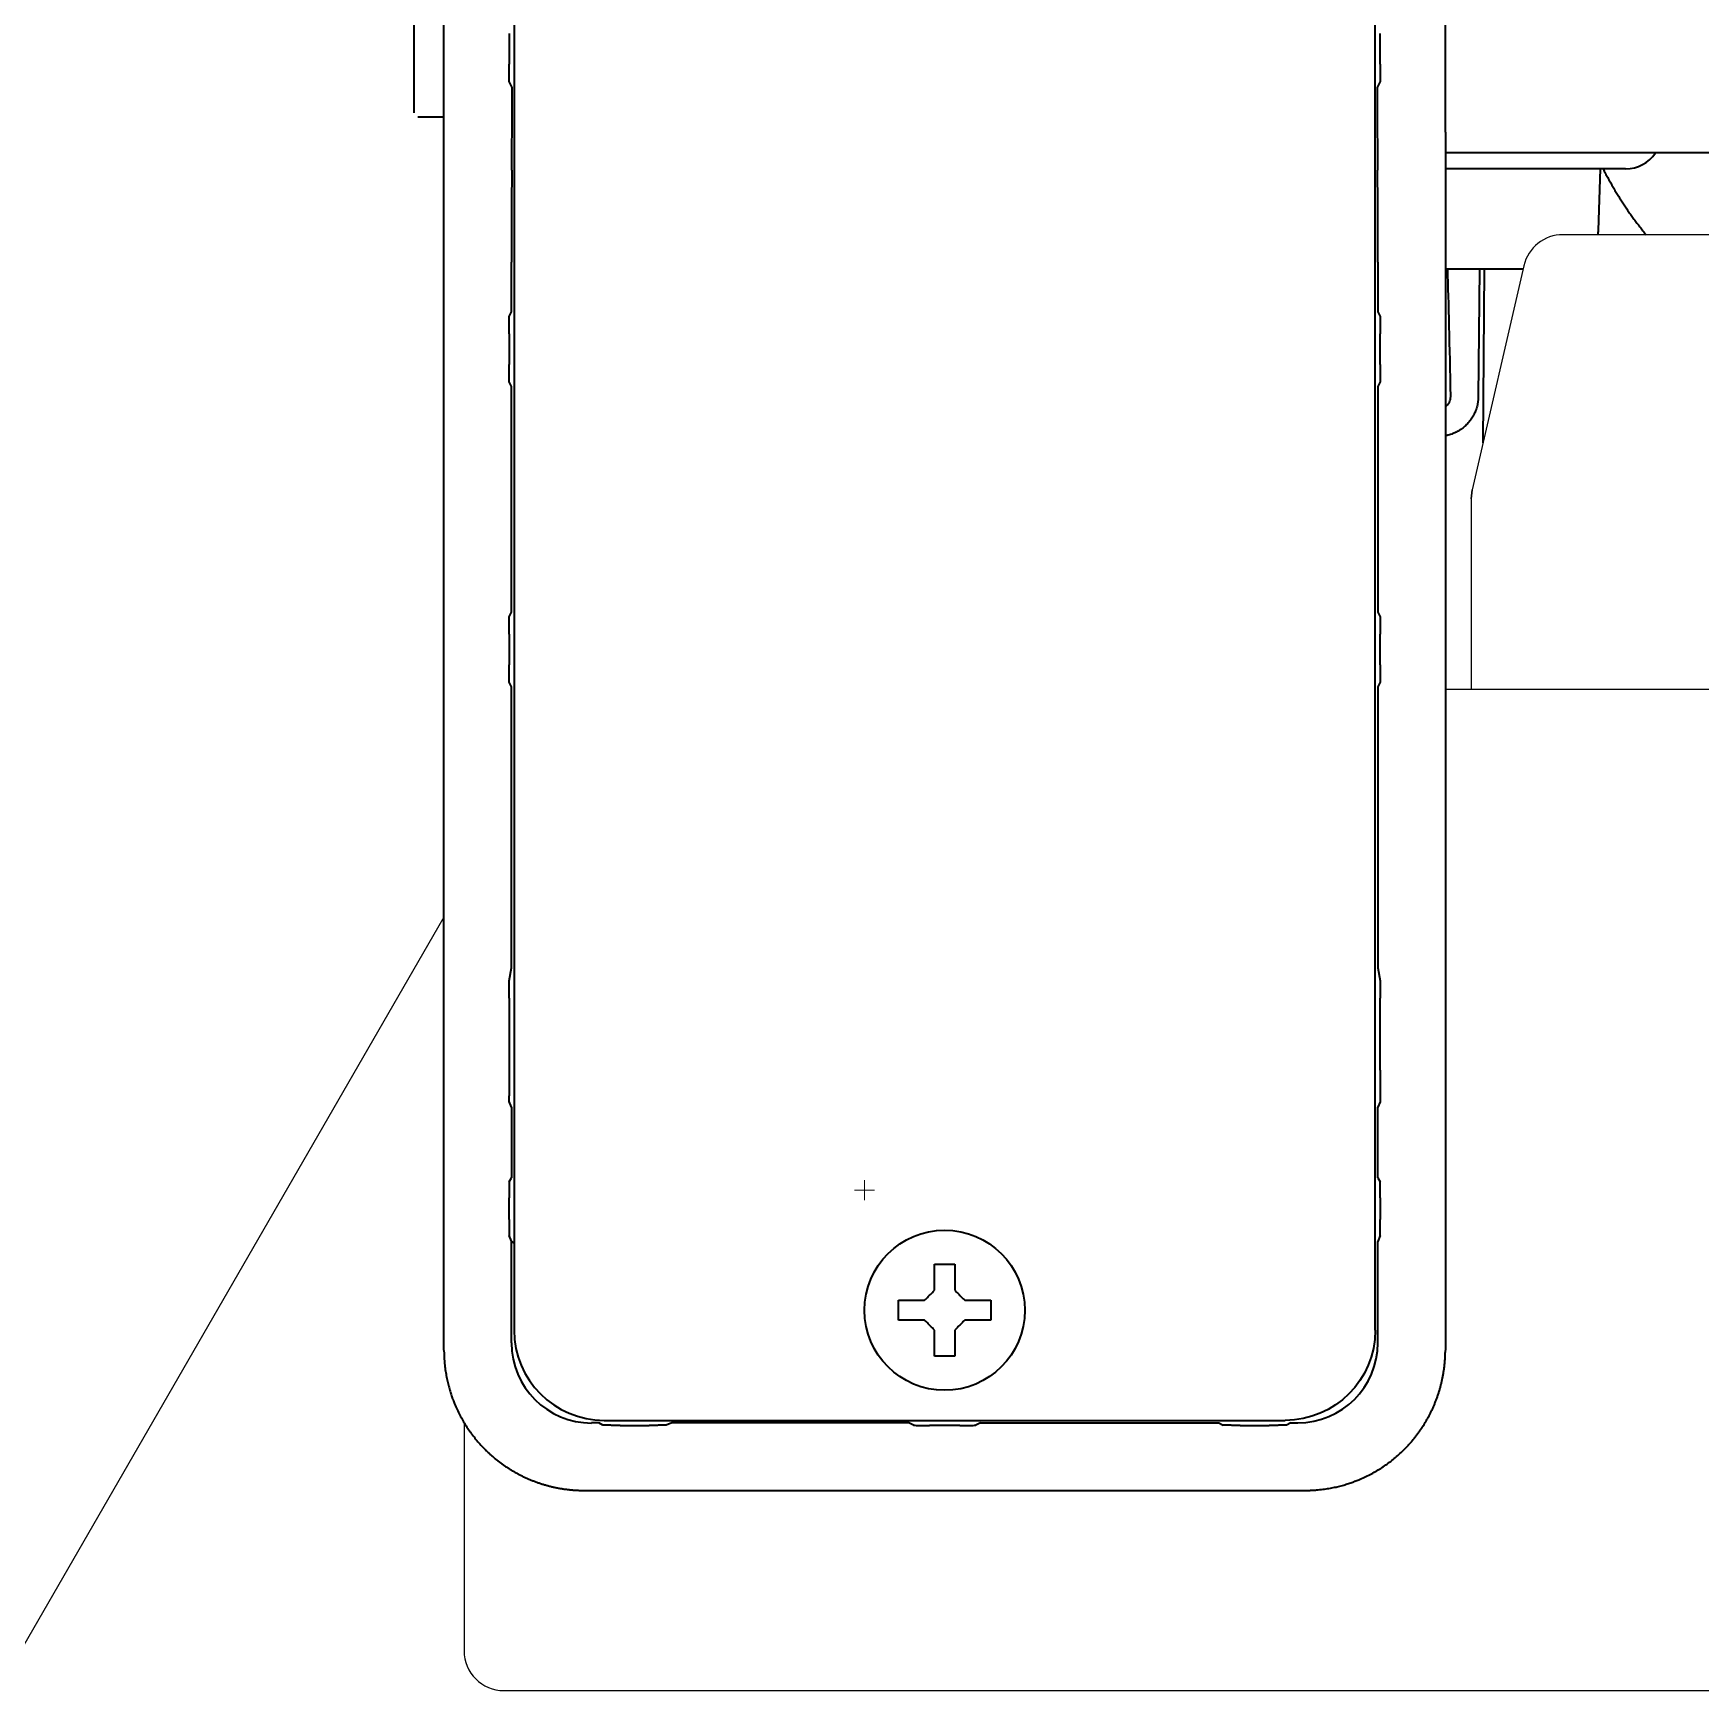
# Model space of a CAD drawing. Extents: x 5809 to 10669, y -850 to 3566.
# Drawn here: x 8352.6 to 8435.8, y -123 to -40.2 of the extents above; entities that cross this region are included whole.
import ezdxf

# ---------------------------------------------------------------- set-up
doc = ezdxf.new("R2010")
doc.units = 0
doc.header["$LTSCALE"] = 5
doc.layers.get('0').update_dxf_attribs({"linetype": 'CONTINUOUS', "lineweight": 0})
doc.layers.add('1', color=7, linetype='CONTINUOUS', true_color=0xffffff)
doc.layers.add('GEOM', color=7, linetype='CONTINUOUS')

msp = doc.modelspace()

# ---------------------------------------------------------------- linework, layer by layer
for p, q in [((8393.573, -97.974), (8394.573, -97.974)), ((8394.073, -97.474), (8394.073, -98.474))]:
    msp.add_line(p, q)
at = {"layer": '1', "color": 7, "linetype": 'Continuous', "lineweight": 35}
for p, q in [((8371.573, 969.026), (8371.573, -44.174)), ((8373.073, -45.145), (8373.073, 35.027)), ((8423.073, -45.146), (8423.073, 35.029)), ((8376.573, 34.027), (8376.573, -104.975)), ((8419.573, -104.975), (8419.573, 34.027)), ((8376.323, -40.204), (8376.323, -41.744)), ((8419.823, -41.744), (8419.823, -40.204)), ((8376.476, -42.904), (8376.327, -42.608)), ((8419.819, -42.608), (8419.67, -42.904)), ((8371.773, -44.374), (8373.073, -44.374)), ((8373.073, -49.111), (8373.073, -45.145)), ((8423.073, -45.146), (8423.073, -49.111)), ((8376.457, -47.035), (8376.462, -46.549)), ((8419.684, -46.549), (8419.688, -47.035)), ((9230.573, -46.174), (8423.081, -46.174)), ((8425.073, -46.974), (8423.073, -46.974)), ((8432.073, -46.974), (8425.073, -46.974)), ((8430.716, -50.044), (8430.823, -46.974)), ((8373.073, -105.977), (8373.073, -49.18)), ((8423.073, -49.18), (8423.073, -105.975)), ((8376.441, -54.113), (8376.441, -51.631)), ((8419.705, -51.631), (8419.705, -54.113)), ((8423.72, -51.974), (8423.073, -51.974)), ((8426.955, -51.974), (8423.72, -51.974)), ((8424.775, -51.974), (8424.719, -58.348)), ((8424.954, -60.648), (8425.029, -51.975)), ((8376.327, -54.34), (8376.441, -54.113)), ((8419.705, -54.113), (8419.819, -54.34)), ((8376.323, -55.204), (8376.323, -56.744)), ((8419.823, -56.744), (8419.823, -55.204)), ((8376.441, -57.835), (8376.327, -57.608)), ((8376.441, -69.113), (8376.441, -57.835)), ((8419.819, -57.608), (8419.705, -57.835)), ((8419.705, -57.835), (8419.705, -69.113)), ((8376.327, -69.34), (8376.441, -69.113)), ((8419.705, -69.113), (8419.819, -69.34)), ((8376.323, -70.204), (8376.323, -71.744)), ((8419.823, -71.744), (8419.823, -70.204)), ((8376.441, -72.835), (8376.327, -72.608)), ((8376.441, -86.874), (8376.441, -72.835)), ((8419.819, -72.608), (8419.705, -72.835)), ((8419.705, -72.835), (8419.705, -86.874)), ((8376.327, -87.524), (8376.441, -86.874)), ((8419.705, -86.874), (8419.819, -87.524)), ((8376.323, -88.389), (8376.323, -91.751)), ((8419.823, -91.751), (8419.823, -88.389)), ((8419.822, -91.987), (8419.819, -93.559)), ((8376.445, -93.826), (8376.327, -93.554)), ((8376.445, -93.826), (8376.445, -97.362)), ((8419.819, -93.559), (8419.701, -93.826)), ((8419.701, -97.362), (8419.701, -93.826)), ((8376.327, -97.57), (8376.445, -97.362)), ((8419.701, -97.362), (8419.819, -97.57)), ((8376.321, -99.449), (8376.321, -98.366)), ((8419.825, -98.366), (8419.825, -99.449)), ((8376.441, -100.532), (8376.327, -100.249)), ((8376.573, -100.627), (8376.441, -100.532)), ((8376.441, -105.606), (8376.441, -100.532)), ((8419.819, -100.249), (8419.701, -100.543)), ((8419.701, -105.602), (8419.701, -100.543)), ((8395.773, -103.974), (8395.773, -103.474)), ((8395.773, -104.474), (8395.773, -103.974)), ((8400.373, -103.474), (8400.373, -103.974)), ((8400.373, -103.974), (8400.373, -104.474)), ((8380.799, -109.606), (8380.441, -109.606)), ((8381.001, -109.72), (8380.799, -109.606)), ((8381.072, -109.474), (8415.074, -109.474)), ((8381.865, -109.724), (8383.31, -109.724)), ((8384.45, -109.606), (8384.174, -109.72)), ((8396.288, -109.606), (8384.45, -109.606)), ((8396.515, -109.72), (8396.288, -109.606)), ((8398.832, -109.726), (8397.314, -109.726)), ((8399.858, -109.606), (8399.631, -109.72)), ((8399.858, -109.606), (8411.77, -109.606)), ((8411.77, -109.606), (8411.972, -109.72)), ((8412.836, -109.724), (8414.281, -109.724)), ((8415.354, -109.602), (8415.145, -109.72)), ((8415.354, -109.602), (8415.701, -109.602)), ((8380.072, -112.974), (8416.077, -112.974))]:
    msp.add_line(p, q, dxfattribs=at)
msp.add_circle((8398.073, -103.974), 4, dxfattribs=at)
for centre, radius, start, end in [((8432.073, -45.174), 1.8, 270, 326.25013), ((8428.717, -49.974), 2, 351.80116, 358)]:
    msp.add_arc(centre, radius, start, end, dxfattribs=at)
for centre, major_axis, ratio, start_param, end_param in [((8376.428, -42.66), (0, 5.5), 0.008727, 3.926991, 4.667983), ((8419.718, -42.66), (0, 5.5), 0.008727, 1.615202, 2.356194), ((8376.498, -51.631), (0, 6.5), 0.008727, 0.785398, 1.570796), ((8419.648, -51.631), (0, 6.5), 0.008727, -1.570796, -0.785398), ((8372.405, -49.18), (0.026, 2), 0.333454, -1.54898, -1.531542), ((8423.74, -49.18), (-0.026, 2), 0.333401, 1.531547, 1.548987), ((8372.406, -49.18), (0, 2), 0.333444, 4.712388, 4.729834), ((8423.74, -49.18), (0, 2), 0.333484, 1.553351, 1.570796), ((8420.821, -275.905), (1.998, 228.931), 0.008731, -0.316297, -0.209306), ((8422.72, -58.347), (0.622, 0), 0.999962, -0.966563, 0.017944), ((8376.327, -92.425), (0, 1), 0.004363, 1.117864, 2.575328), ((8376.327, -91.752), (0, 0.532), 0.008201, 1.567811, 2.028301), ((8419.819, -91.752), (0, 0.532), 0.008201, 4.254884, 4.715374), ((8376.327, -98.368), (0, 0.798), 0.008201, 0.014468, 1.567811), ((8419.819, -98.368), (0, 0.798), 0.008201, -1.567811, -0.014468), ((8376.327, -99.451), (0, 0.798), 0.008201, 1.567811, 3.121154), ((8419.819, -99.451), (0, 0.798), 0.008201, 3.162031, 4.715374), ((8380.441, -105.606), (2.829, 2.829), 0.999943, 2.356233, 3.926953), ((8381.074, -104.973), (3.183, 3.183), 0.999695, 2.356347, 3.926839), ((8415.701, -105.602), (-2.829, 2.829), 0.999924, 2.356233, 3.926953), ((8397.314, -109.72), (0.799, 0), 0.008727, 3.159046, 4.712389), ((8398.832, -109.72), (0.799, 0), 0.008727, 4.712389, 6.265732)]:
    msp.add_ellipse(centre, major_axis=major_axis, ratio=ratio, start_param=start_param, end_param=end_param, dxfattribs=at)
at = {"layer": '1', "color": 7, "linetype": 'Continuous', "lineweight": 35, "extrusion": (0, -1.17146e-15, -1)}
msp.add_ellipse((8415.072, -104.973), major_axis=(-3.183, 3.183), ratio=0.999695, start_param=2.356347, end_param=3.926839, dxfattribs=at)
at = {"layer": '1', "color": 7, "linetype": 'Continuous', "lineweight": 35}
for points, knots in [([(8376.327, -42.608), (8376.327, -42.6), (8376.327, -42.592), (8376.327, -42.577), (8376.327, -42.555), (8376.326, -42.501), (8376.326, -42.455), (8376.325, -42.392), (8376.325, -42.359), (8376.325, -42.309), (8376.325, -42.292), (8376.325, -42.257), (8376.324, -42.24), (8376.324, -42.187), (8376.324, -42.15), (8376.324, -42.074), (8376.323, -42.035), (8376.323, -41.954), (8376.323, -41.913), (8376.323, -41.83), (8376.323, -41.787), (8376.323, -41.744)], [0, 0, 0, 0, 0.03125, 0.03125, 0.0625, 0.125, 0.25, 0.25, 0.375, 0.375, 0.4375, 0.4375, 0.5, 0.5, 0.625, 0.625, 0.75, 0.75, 0.875, 0.875, 1, 1, 1, 1]), ([(8419.823, -41.744), (8419.823, -41.787), (8419.823, -41.83), (8419.823, -41.913), (8419.823, -41.954), (8419.822, -42.035), (8419.822, -42.074), (8419.822, -42.15), (8419.822, -42.187), (8419.821, -42.24), (8419.821, -42.257), (8419.821, -42.292), (8419.821, -42.309), (8419.821, -42.359), (8419.82, -42.392), (8419.82, -42.455), (8419.82, -42.501), (8419.819, -42.555), (8419.819, -42.577), (8419.819, -42.592), (8419.819, -42.6), (8419.819, -42.608)], [0, 0, 0, 0, 0.125, 0.125, 0.25, 0.25, 0.375, 0.375, 0.5, 0.5, 0.5625, 0.5625, 0.625, 0.625, 0.75, 0.75, 0.875, 0.9375, 0.96875, 0.96875, 1, 1, 1, 1]), ([(8376.323, -55.204), (8376.323, -55.161), (8376.323, -55.118), (8376.323, -55.035), (8376.323, -54.993), (8376.323, -54.912), (8376.324, -54.873), (8376.324, -54.798), (8376.324, -54.761), (8376.324, -54.708), (8376.325, -54.69), (8376.325, -54.656), (8376.325, -54.639), (8376.325, -54.589), (8376.325, -54.556), (8376.326, -54.493), (8376.326, -54.446), (8376.327, -54.393), (8376.327, -54.37), (8376.327, -54.355), (8376.327, -54.348), (8376.327, -54.34)], [0, 0, 0, 0, 0.125, 0.125, 0.25, 0.25, 0.375, 0.375, 0.5, 0.5, 0.5625, 0.5625, 0.625, 0.625, 0.75, 0.75, 0.875, 0.9375, 0.96875, 0.96875, 1, 1, 1, 1]), ([(8419.819, -54.34), (8419.819, -54.348), (8419.819, -54.355), (8419.819, -54.37), (8419.819, -54.393), (8419.82, -54.446), (8419.82, -54.493), (8419.82, -54.556), (8419.821, -54.589), (8419.821, -54.639), (8419.821, -54.656), (8419.821, -54.69), (8419.821, -54.708), (8419.822, -54.761), (8419.822, -54.798), (8419.822, -54.873), (8419.822, -54.912), (8419.823, -54.993), (8419.823, -55.035), (8419.823, -55.118), (8419.823, -55.161), (8419.823, -55.204)], [0, 0, 0, 0, 0.03125, 0.03125, 0.0625, 0.125, 0.25, 0.25, 0.375, 0.375, 0.4375, 0.4375, 0.5, 0.5, 0.625, 0.625, 0.75, 0.75, 0.875, 0.875, 1, 1, 1, 1]), ([(8376.327, -57.608), (8376.327, -57.6), (8376.327, -57.592), (8376.327, -57.577), (8376.327, -57.555), (8376.326, -57.501), (8376.326, -57.455), (8376.325, -57.392), (8376.325, -57.359), (8376.325, -57.309), (8376.325, -57.292), (8376.325, -57.257), (8376.324, -57.24), (8376.324, -57.187), (8376.324, -57.15), (8376.324, -57.074), (8376.323, -57.035), (8376.323, -56.954), (8376.323, -56.913), (8376.323, -56.83), (8376.323, -56.787), (8376.323, -56.744)], [0, 0, 0, 0, 0.03125, 0.03125, 0.0625, 0.125, 0.25, 0.25, 0.375, 0.375, 0.4375, 0.4375, 0.5, 0.5, 0.625, 0.625, 0.75, 0.75, 0.875, 0.875, 1, 1, 1, 1]), ([(8419.823, -56.744), (8419.823, -56.787), (8419.823, -56.83), (8419.823, -56.913), (8419.823, -56.954), (8419.822, -57.035), (8419.822, -57.074), (8419.822, -57.15), (8419.822, -57.187), (8419.821, -57.24), (8419.821, -57.257), (8419.821, -57.292), (8419.821, -57.309), (8419.821, -57.359), (8419.82, -57.392), (8419.82, -57.455), (8419.82, -57.501), (8419.819, -57.555), (8419.819, -57.577), (8419.819, -57.592), (8419.819, -57.6), (8419.819, -57.608)], [0, 0, 0, 0, 0.125, 0.125, 0.25, 0.25, 0.375, 0.375, 0.5, 0.5, 0.5625, 0.5625, 0.625, 0.625, 0.75, 0.75, 0.875, 0.9375, 0.96875, 0.96875, 1, 1, 1, 1]), ([(8424.719, -58.348), (8424.719, -58.348), (8424.719, -58.348), (8424.719, -58.348), (8424.719, -58.348), (8424.719, -58.349), (8424.719, -58.349), (8424.719, -58.35), (8424.719, -58.351), (8424.719, -58.353), (8424.719, -58.354), (8424.719, -58.358), (8424.719, -58.36), (8424.719, -58.368), (8424.719, -58.373), (8424.719, -58.388), (8424.718, -58.398), (8424.717, -58.428), (8424.716, -58.448), (8424.712, -58.507), (8424.708, -58.547), (8424.698, -58.626), (8424.692, -58.666), (8424.677, -58.744), (8424.659, -58.822), (8424.637, -58.899), (8424.619, -58.956), (8424.613, -58.975), (8424.6, -59.012), (8424.593, -59.031), (8424.557, -59.124), (8424.492, -59.267), (8424.41, -59.402), (8424.342, -59.5), (8424.319, -59.532), (8424.269, -59.595), (8424.244, -59.626), (8424.165, -59.715), (8424.054, -59.826), (8423.914, -59.937), (8423.832, -59.992), (8423.798, -60.014), (8423.781, -60.025), (8423.73, -60.056), (8423.696, -60.076), (8423.591, -60.132), (8423.448, -60.198), (8423.298, -60.246), (8423.201, -60.271), (8423.182, -60.276), (8423.143, -60.285), (8423.114, -60.291), (8423.085, -60.296), (8423.076, -60.298)], [0, 0, 0, 0, 0.000084, 0.000084, 0.000168, 0.000336, 0.000672, 0.000672, 0.001345, 0.001345, 0.002689, 0.002689, 0.005378, 0.005378, 0.010757, 0.010757, 0.021514, 0.021514, 0.043027, 0.043027, 0.086055, 0.086055, 0.129082, 0.129082, 0.17211, 0.215137, 0.215137, 0.236651, 0.236651, 0.258165, 0.258165, 0.34422, 0.430275, 0.430275, 0.473302, 0.473302, 0.51633, 0.51633, 0.602385, 0.68844, 0.709953, 0.709953, 0.731467, 0.731467, 0.774494, 0.774494, 0.860549, 0.946604, 0.946604, 0.968118, 0.968118, 0.989632, 1, 1, 1, 1]), ([(8376.323, -70.204), (8376.323, -70.161), (8376.323, -70.118), (8376.323, -70.035), (8376.323, -69.993), (8376.323, -69.912), (8376.324, -69.873), (8376.324, -69.798), (8376.324, -69.761), (8376.324, -69.708), (8376.325, -69.69), (8376.325, -69.656), (8376.325, -69.639), (8376.325, -69.589), (8376.325, -69.556), (8376.326, -69.493), (8376.326, -69.446), (8376.327, -69.393), (8376.327, -69.37), (8376.327, -69.355), (8376.327, -69.348), (8376.327, -69.34)], [0, 0, 0, 0, 0.125, 0.125, 0.25, 0.25, 0.375, 0.375, 0.5, 0.5, 0.5625, 0.5625, 0.625, 0.625, 0.75, 0.75, 0.875, 0.9375, 0.96875, 0.96875, 1, 1, 1, 1]), ([(8419.819, -69.34), (8419.819, -69.348), (8419.819, -69.355), (8419.819, -69.37), (8419.819, -69.393), (8419.82, -69.446), (8419.82, -69.493), (8419.82, -69.556), (8419.821, -69.589), (8419.821, -69.639), (8419.821, -69.656), (8419.821, -69.69), (8419.821, -69.708), (8419.822, -69.761), (8419.822, -69.798), (8419.822, -69.873), (8419.822, -69.912), (8419.823, -69.993), (8419.823, -70.035), (8419.823, -70.118), (8419.823, -70.161), (8419.823, -70.204)], [0, 0, 0, 0, 0.03125, 0.03125, 0.0625, 0.125, 0.25, 0.25, 0.375, 0.375, 0.4375, 0.4375, 0.5, 0.5, 0.625, 0.625, 0.75, 0.75, 0.875, 0.875, 1, 1, 1, 1]), ([(8376.327, -72.608), (8376.327, -72.6), (8376.327, -72.592), (8376.327, -72.577), (8376.327, -72.555), (8376.326, -72.501), (8376.326, -72.455), (8376.325, -72.392), (8376.325, -72.359), (8376.325, -72.309), (8376.325, -72.292), (8376.325, -72.257), (8376.324, -72.24), (8376.324, -72.187), (8376.324, -72.15), (8376.324, -72.074), (8376.323, -72.035), (8376.323, -71.954), (8376.323, -71.913), (8376.323, -71.83), (8376.323, -71.787), (8376.323, -71.744)], [0, 0, 0, 0, 0.03125, 0.03125, 0.0625, 0.125, 0.25, 0.25, 0.375, 0.375, 0.4375, 0.4375, 0.5, 0.5, 0.625, 0.625, 0.75, 0.75, 0.875, 0.875, 1, 1, 1, 1]), ([(8419.823, -71.744), (8419.823, -71.787), (8419.823, -71.83), (8419.823, -71.913), (8419.823, -71.954), (8419.822, -72.035), (8419.822, -72.074), (8419.822, -72.15), (8419.822, -72.187), (8419.821, -72.24), (8419.821, -72.257), (8419.821, -72.292), (8419.821, -72.309), (8419.821, -72.359), (8419.82, -72.392), (8419.82, -72.455), (8419.82, -72.501), (8419.819, -72.555), (8419.819, -72.577), (8419.819, -72.592), (8419.819, -72.6), (8419.819, -72.608)], [0, 0, 0, 0, 0.125, 0.125, 0.25, 0.25, 0.375, 0.375, 0.5, 0.5, 0.5625, 0.5625, 0.625, 0.625, 0.75, 0.75, 0.875, 0.9375, 0.96875, 0.96875, 1, 1, 1, 1]), ([(8376.323, -88.389), (8376.323, -88.346), (8376.323, -88.303), (8376.323, -88.22), (8376.323, -88.178), (8376.323, -88.097), (8376.324, -88.058), (8376.324, -87.982), (8376.324, -87.946), (8376.324, -87.893), (8376.325, -87.875), (8376.325, -87.841), (8376.325, -87.824), (8376.325, -87.773), (8376.325, -87.741), (8376.326, -87.677), (8376.326, -87.631), (8376.327, -87.577), (8376.327, -87.555), (8376.327, -87.54), (8376.327, -87.532), (8376.327, -87.524)], [0, 0, 0, 0, 0.125, 0.125, 0.25, 0.25, 0.375, 0.375, 0.5, 0.5, 0.5625, 0.5625, 0.625, 0.625, 0.75, 0.75, 0.875, 0.9375, 0.96875, 0.96875, 1, 1, 1, 1]), ([(8419.819, -87.524), (8419.819, -87.532), (8419.819, -87.54), (8419.819, -87.555), (8419.819, -87.577), (8419.82, -87.631), (8419.82, -87.677), (8419.82, -87.741), (8419.821, -87.773), (8419.821, -87.824), (8419.821, -87.841), (8419.821, -87.875), (8419.821, -87.893), (8419.822, -87.946), (8419.822, -87.982), (8419.822, -88.058), (8419.822, -88.097), (8419.823, -88.178), (8419.823, -88.22), (8419.823, -88.303), (8419.823, -88.346), (8419.823, -88.389)], [0, 0, 0, 0, 0.03125, 0.03125, 0.0625, 0.125, 0.25, 0.25, 0.375, 0.375, 0.4375, 0.4375, 0.5, 0.5, 0.625, 0.625, 0.75, 0.75, 0.875, 0.875, 1, 1, 1, 1]), ([(8376.327, -93.554), (8376.327, -93.554), (8376.327, -93.554), (8376.327, -93.553), (8376.327, -93.553), (8376.327, -93.551), (8376.327, -93.549), (8376.327, -93.545), (8376.327, -93.542), (8376.327, -93.534), (8376.327, -93.528), (8376.327, -93.511), (8376.327, -93.499), (8376.326, -93.464), (8376.326, -93.441), (8376.326, -93.369), (8376.325, -93.32), (8376.325, -93.269)], [0, 0, 0, 0, 0.006838, 0.006838, 0.014658, 0.014658, 0.030298, 0.030298, 0.061579, 0.061579, 0.12414, 0.12414, 0.249263, 0.249263, 0.499509, 0.499509, 1, 1, 1, 1]), ([(8398.573, -101.674), (8398.573, -101.877), (8398.573, -102.087), (8398.573, -102.412), (8398.573, -102.522), (8398.573, -102.745), (8398.573, -102.859), (8398.573, -102.974)], [0, 0, 0, 0, 0.5, 0.5, 0.75, 0.75, 1, 1, 1, 1]), ([(8395.773, -103.474), (8395.976, -103.474), (8396.186, -103.474), (8396.511, -103.474), (8396.621, -103.474), (8396.844, -103.474), (8396.958, -103.474), (8397.073, -103.474)], [0, 0, 0, 0, 0.5, 0.5, 0.75, 0.75, 1, 1, 1, 1]), ([(8400.373, -104.474), (8400.17, -104.474), (8399.96, -104.474), (8399.635, -104.474), (8399.525, -104.474), (8399.302, -104.474), (8399.188, -104.474), (8399.073, -104.474)], [0, 0, 0, 0, 0.5, 0.5, 0.75, 0.75, 1, 1, 1, 1]), ([(8397.573, -106.274), (8397.573, -106.071), (8397.573, -105.861), (8397.573, -105.536), (8397.573, -105.426), (8397.573, -105.203), (8397.573, -105.089), (8397.573, -104.974)], [0, 0, 0, 0, 0.5, 0.5, 0.75, 0.75, 1, 1, 1, 1]), ([(8373.073, -105.978), (8373.073, -105.978), (8373.073, -105.978), (8373.073, -105.979), (8373.073, -105.979), (8373.073, -105.98), (8373.073, -105.98), (8373.073, -105.981), (8373.073, -105.982), (8373.073, -105.983), (8373.073, -105.985), (8373.073, -105.986), (8373.073, -105.988), (8373.073, -105.99), (8373.073, -105.992), (8373.073, -105.994), (8373.073, -105.996), (8373.073, -105.999), (8373.073, -106.001), (8373.073, -106.004), (8373.073, -106.007), (8373.073, -106.01), (8373.073, -106.013), (8373.073, -106.017), (8373.073, -106.02), (8373.073, -106.024), (8373.073, -106.028), (8373.073, -106.032), (8373.073, -106.036), (8373.073, -106.041), (8373.073, -106.045), (8373.073, -106.05), (8373.073, -106.055), (8373.073, -106.06), (8373.074, -106.065), (8373.074, -106.07), (8373.074, -106.075), (8373.074, -106.081), (8373.074, -106.087), (8373.074, -106.093), (8373.074, -106.099), (8373.074, -106.105), (8373.074, -106.112), (8373.074, -106.118), (8373.075, -106.125), (8373.075, -106.132), (8373.075, -106.139), (8373.075, -106.146), (8373.075, -106.153), (8373.075, -106.161), (8373.076, -106.168), (8373.076, -106.176), (8373.076, -106.184), (8373.076, -106.192), (8373.077, -106.201), (8373.077, -106.209), (8373.077, -106.218), (8373.077, -106.226), (8373.078, -106.235), (8373.078, -106.244), (8373.079, -106.254), (8373.079, -106.263), (8373.079, -106.273), (8373.08, -106.282), (8373.08, -106.292), (8373.081, -106.302), (8373.081, -106.312), (8373.082, -106.323), (8373.082, -106.333), (8373.083, -106.344), (8373.083, -106.355), (8373.084, -106.366), (8373.084, -106.377), (8373.085, -106.388), (8373.086, -106.399), (8373.087, -106.411), (8373.087, -106.423), (8373.088, -106.435), (8373.089, -106.447), (8373.09, -106.459), (8373.091, -106.471), (8373.091, -106.484), (8373.092, -106.496), (8373.093, -106.509), (8373.094, -106.522), (8373.095, -106.535), (8373.096, -106.549), (8373.098, -106.562), (8373.099, -106.576), (8373.1, -106.589), (8373.101, -106.603), (8373.102, -106.617), (8373.113, -106.731), (8373.137, -106.938), (8373.185, -107.232), (8373.241, -107.51), (8373.305, -107.771), (8373.375, -108.015), (8373.449, -108.243), (8373.525, -108.454), (8373.616, -108.684), (8373.728, -108.937), (8373.865, -109.215), (8374.013, -109.485), (8374.173, -109.747), (8374.343, -110.001), (8374.524, -110.246), (8374.714, -110.483), (8374.914, -110.71), (8375.072, -110.875), (8375.183, -110.985), (8375.243, -111.043), (8375.304, -111.1), (8375.365, -111.156), (8375.427, -111.211), (8375.489, -111.266), (8375.552, -111.32), (8375.616, -111.374), (8375.681, -111.426), (8375.746, -111.478), (8375.812, -111.529), (8375.878, -111.579), (8375.945, -111.629), (8376.012, -111.677), (8376.08, -111.725), (8376.149, -111.772), (8376.218, -111.819), (8376.288, -111.864), (8376.358, -111.908), (8376.429, -111.952), (8376.5, -111.995), (8376.572, -112.037), (8376.645, -112.078), (8376.717, -112.119), (8376.791, -112.158), (8376.864, -112.197), (8376.938, -112.234), (8377.013, -112.271), (8377.088, -112.307), (8377.164, -112.342), (8377.24, -112.376), (8377.316, -112.409), (8377.393, -112.442), (8377.47, -112.473), (8377.547, -112.503), (8377.625, -112.533), (8377.703, -112.561), (8377.781, -112.589), (8377.86, -112.616), (8377.939, -112.642), (8378.019, -112.667), (8378.098, -112.691), (8378.178, -112.713), (8378.259, -112.735), (8378.339, -112.757), (8378.42, -112.777), (8378.501, -112.796), (8378.582, -112.814), (8378.664, -112.831), (8378.745, -112.847), (8378.827, -112.863), (8378.909, -112.877), (8378.991, -112.89), (8379.073, -112.903), (8379.156, -112.914), (8379.238, -112.924), (8379.321, -112.934), (8379.404, -112.942), (8379.487, -112.95), (8379.57, -112.956), (8379.653, -112.962), (8379.736, -112.966), (8379.819, -112.97), (8379.902, -112.972), (8379.985, -112.974), (8380.041, -112.974), (8380.069, -112.974)], [0, 0, 0, 0, 0.000013, 0.000039, 0.000078, 0.000132, 0.000199, 0.00028, 0.000376, 0.000486, 0.00061, 0.000749, 0.000902, 0.001069, 0.00125, 0.001446, 0.001656, 0.00188, 0.002119, 0.002372, 0.002639, 0.002921, 0.003217, 0.003527, 0.003852, 0.004191, 0.004544, 0.004912, 0.005294, 0.00569, 0.006101, 0.006526, 0.006965, 0.007419, 0.007887, 0.008369, 0.008866, 0.009377, 0.009903, 0.010442, 0.010996, 0.011565, 0.012148, 0.012745, 0.013356, 0.013982, 0.014622, 0.015276, 0.015945, 0.016628, 0.017326, 0.018038, 0.018764, 0.019504, 0.020259, 0.021029, 0.021812, 0.02261, 0.023422, 0.024249, 0.02509, 0.025945, 0.026815, 0.027698, 0.028597, 0.029509, 0.030436, 0.031378, 0.032333, 0.033303, 0.034288, 0.035286, 0.036299, 0.037327, 0.038368, 0.039425, 0.040495, 0.04158, 0.042679, 0.043792, 0.04492, 0.046062, 0.047219, 0.048389, 0.049575, 0.050774, 0.051988, 0.053216, 0.054459, 0.055715, 0.056987, 0.058272, 0.059572, 0.088062, 0.115205, 0.141001, 0.165449, 0.18855, 0.210304, 0.230711, 0.24977, 0.278017, 0.306159, 0.334195, 0.362127, 0.389953, 0.417675, 0.445291, 0.472803, 0.50021, 0.507781, 0.515353, 0.522924, 0.530496, 0.538068, 0.545639, 0.553211, 0.560783, 0.568354, 0.575926, 0.583498, 0.591069, 0.598641, 0.606213, 0.613785, 0.621356, 0.628928, 0.6365, 0.644072, 0.651644, 0.659216, 0.666788, 0.67436, 0.681932, 0.689504, 0.697076, 0.704648, 0.71222, 0.719792, 0.727364, 0.734936, 0.742509, 0.750081, 0.757653, 0.765226, 0.772798, 0.780371, 0.787943, 0.795516, 0.803089, 0.810661, 0.818234, 0.825807, 0.83338, 0.840953, 0.848526, 0.856099, 0.863672, 0.871245, 0.878818, 0.886392, 0.893965, 0.901538, 0.909112, 0.916685, 0.924259, 0.931833, 0.939407, 0.946981, 0.954555, 0.962129, 0.969703, 0.977277, 0.984851, 0.992426, 1, 1, 1, 1]), ([(8416.077, -112.974), (8416.077, -112.974), (8416.077, -112.974), (8416.078, -112.974), (8416.078, -112.974), (8416.079, -112.974), (8416.079, -112.974), (8416.08, -112.974), (8416.081, -112.974), (8416.082, -112.974), (8416.084, -112.974), (8416.085, -112.974), (8416.087, -112.974), (8416.089, -112.974), (8416.091, -112.974), (8416.093, -112.974), (8416.095, -112.974), (8416.098, -112.974), (8416.1, -112.974), (8416.103, -112.974), (8416.106, -112.974), (8416.109, -112.974), (8416.112, -112.974), (8416.116, -112.974), (8416.119, -112.974), (8416.123, -112.974), (8416.127, -112.974), (8416.131, -112.974), (8416.135, -112.974), (8416.14, -112.974), (8416.144, -112.973), (8416.149, -112.973), (8416.154, -112.973), (8416.159, -112.973), (8416.164, -112.973), (8416.169, -112.973), (8416.174, -112.973), (8416.18, -112.973), (8416.186, -112.973), (8416.192, -112.973), (8416.198, -112.973), (8416.204, -112.973), (8416.211, -112.973), (8416.217, -112.972), (8416.224, -112.972), (8416.231, -112.972), (8416.238, -112.972), (8416.245, -112.972), (8416.252, -112.972), (8416.26, -112.971), (8416.267, -112.971), (8416.275, -112.971), (8416.283, -112.971), (8416.291, -112.97), (8416.3, -112.97), (8416.308, -112.97), (8416.317, -112.97), (8416.325, -112.969), (8416.334, -112.969), (8416.343, -112.969), (8416.353, -112.968), (8416.362, -112.968), (8416.372, -112.968), (8416.381, -112.967), (8416.391, -112.967), (8416.401, -112.966), (8416.411, -112.966), (8416.422, -112.965), (8416.432, -112.965), (8416.443, -112.964), (8416.454, -112.964), (8416.465, -112.963), (8416.476, -112.962), (8416.487, -112.962), (8416.498, -112.961), (8416.51, -112.96), (8416.522, -112.96), (8416.534, -112.959), (8416.546, -112.958), (8416.558, -112.957), (8416.57, -112.956), (8416.583, -112.955), (8416.595, -112.954), (8416.608, -112.953), (8416.621, -112.952), (8416.634, -112.951), (8416.648, -112.95), (8416.661, -112.949), (8416.675, -112.948), (8416.688, -112.947), (8416.702, -112.946), (8416.716, -112.944), (8416.83, -112.934), (8417.037, -112.91), (8417.332, -112.862), (8417.609, -112.806), (8417.87, -112.741), (8418.114, -112.672), (8418.342, -112.598), (8418.553, -112.522), (8418.783, -112.431), (8419.036, -112.319), (8419.314, -112.182), (8419.584, -112.034), (8419.846, -111.874), (8420.1, -111.704), (8420.345, -111.523), (8420.582, -111.333), (8420.809, -111.133), (8420.974, -110.975), (8421.084, -110.864), (8421.142, -110.804), (8421.199, -110.743), (8421.255, -110.682), (8421.311, -110.62), (8421.365, -110.558), (8421.419, -110.494), (8421.473, -110.43), (8421.525, -110.366), (8421.577, -110.301), (8421.628, -110.235), (8421.678, -110.169), (8421.728, -110.102), (8421.777, -110.034), (8421.824, -109.966), (8421.871, -109.898), (8421.918, -109.829), (8421.963, -109.759), (8422.008, -109.689), (8422.051, -109.618), (8422.094, -109.546), (8422.136, -109.475), (8422.177, -109.402), (8422.218, -109.33), (8422.257, -109.256), (8422.296, -109.183), (8422.333, -109.108), (8422.37, -109.034), (8422.406, -108.959), (8422.441, -108.883), (8422.475, -108.807), (8422.508, -108.731), (8422.541, -108.654), (8422.572, -108.577), (8422.602, -108.5), (8422.632, -108.422), (8422.661, -108.344), (8422.688, -108.265), (8422.715, -108.187), (8422.741, -108.107), (8422.766, -108.028), (8422.79, -107.948), (8422.813, -107.868), (8422.835, -107.788), (8422.856, -107.708), (8422.876, -107.627), (8422.895, -107.546), (8422.913, -107.465), (8422.93, -107.383), (8422.946, -107.302), (8422.962, -107.22), (8422.976, -107.138), (8422.989, -107.056), (8423.002, -106.973), (8423.013, -106.891), (8423.023, -106.808), (8423.033, -106.726), (8423.041, -106.643), (8423.049, -106.56), (8423.055, -106.477), (8423.061, -106.394), (8423.065, -106.311), (8423.069, -106.228), (8423.071, -106.145), (8423.073, -106.061), (8423.073, -106.006), (8423.073, -105.978)], [0, 0, 0, 0, 0.000013, 0.000039, 0.000078, 0.000132, 0.000199, 0.00028, 0.000376, 0.000486, 0.00061, 0.000749, 0.000902, 0.001069, 0.00125, 0.001446, 0.001656, 0.00188, 0.002119, 0.002372, 0.002639, 0.002921, 0.003217, 0.003527, 0.003852, 0.004191, 0.004544, 0.004912, 0.005294, 0.00569, 0.006101, 0.006526, 0.006965, 0.007419, 0.007887, 0.008369, 0.008866, 0.009377, 0.009903, 0.010442, 0.010996, 0.011565, 0.012148, 0.012745, 0.013356, 0.013982, 0.014622, 0.015276, 0.015945, 0.016628, 0.017326, 0.018038, 0.018764, 0.019504, 0.020259, 0.021029, 0.021812, 0.02261, 0.023422, 0.024249, 0.02509, 0.025945, 0.026815, 0.027698, 0.028597, 0.029509, 0.030436, 0.031378, 0.032333, 0.033303, 0.034288, 0.035286, 0.036299, 0.037327, 0.038368, 0.039425, 0.040495, 0.04158, 0.042679, 0.043792, 0.04492, 0.046062, 0.047219, 0.048389, 0.049575, 0.050774, 0.051988, 0.053216, 0.054459, 0.055715, 0.056987, 0.058272, 0.059572, 0.088062, 0.115205, 0.141001, 0.165449, 0.18855, 0.210304, 0.230711, 0.24977, 0.278017, 0.306159, 0.334195, 0.362127, 0.389953, 0.417675, 0.445291, 0.472803, 0.50021, 0.507781, 0.515353, 0.522924, 0.530496, 0.538068, 0.545639, 0.553211, 0.560783, 0.568354, 0.575926, 0.583498, 0.591069, 0.598641, 0.606213, 0.613785, 0.621356, 0.628928, 0.6365, 0.644072, 0.651644, 0.659216, 0.666788, 0.67436, 0.681932, 0.689504, 0.697076, 0.704648, 0.71222, 0.719792, 0.727364, 0.734936, 0.742509, 0.750081, 0.757653, 0.765226, 0.772798, 0.780371, 0.787943, 0.795516, 0.803089, 0.810661, 0.818234, 0.825807, 0.83338, 0.840953, 0.848526, 0.856099, 0.863672, 0.871245, 0.878818, 0.886392, 0.893965, 0.901538, 0.909112, 0.916685, 0.924259, 0.931833, 0.939407, 0.946981, 0.954555, 0.962129, 0.969703, 0.977277, 0.984851, 0.992426, 1, 1, 1, 1]), ([(8381.865, -109.724), (8381.822, -109.724), (8381.779, -109.724), (8381.696, -109.724), (8381.655, -109.724), (8381.573, -109.723), (8381.534, -109.723), (8381.459, -109.723), (8381.422, -109.723), (8381.369, -109.722), (8381.352, -109.722), (8381.317, -109.722), (8381.3, -109.722), (8381.25, -109.722), (8381.217, -109.721), (8381.154, -109.721), (8381.107, -109.72), (8381.054, -109.72), (8381.031, -109.72), (8381.016, -109.72), (8381.009, -109.72), (8381.001, -109.72)], [0, 0, 0, 0, 0.125, 0.125, 0.25, 0.25, 0.375, 0.375, 0.5, 0.5, 0.5625, 0.5625, 0.625, 0.625, 0.75, 0.75, 0.875, 0.9375, 0.96875, 0.96875, 1, 1, 1, 1]), ([(8384.174, -109.72), (8384.166, -109.72), (8384.159, -109.72), (8384.144, -109.72), (8384.121, -109.72), (8384.068, -109.72), (8384.021, -109.721), (8383.958, -109.721), (8383.925, -109.722), (8383.875, -109.722), (8383.858, -109.722), (8383.824, -109.722), (8383.806, -109.722), (8383.753, -109.723), (8383.716, -109.723), (8383.641, -109.723), (8383.602, -109.723), (8383.521, -109.724), (8383.479, -109.724), (8383.396, -109.724), (8383.353, -109.724), (8383.31, -109.724)], [0, 0, 0, 0, 0.03125, 0.03125, 0.0625, 0.125, 0.25, 0.25, 0.375, 0.375, 0.4375, 0.4375, 0.5, 0.5, 0.625, 0.625, 0.75, 0.75, 0.875, 0.875, 1, 1, 1, 1]), ([(8412.836, -109.724), (8412.792, -109.724), (8412.75, -109.724), (8412.666, -109.724), (8412.625, -109.724), (8412.544, -109.723), (8412.505, -109.723), (8412.43, -109.723), (8412.393, -109.723), (8412.34, -109.722), (8412.322, -109.722), (8412.288, -109.722), (8412.271, -109.722), (8412.22, -109.722), (8412.188, -109.721), (8412.125, -109.721), (8412.078, -109.72), (8412.025, -109.72), (8412.002, -109.72), (8411.987, -109.72), (8411.98, -109.72), (8411.972, -109.72)], [0, 0, 0, 0, 0.125, 0.125, 0.25, 0.25, 0.375, 0.375, 0.5, 0.5, 0.5625, 0.5625, 0.625, 0.625, 0.75, 0.75, 0.875, 0.9375, 0.96875, 0.96875, 1, 1, 1, 1]), ([(8415.145, -109.72), (8415.137, -109.72), (8415.129, -109.72), (8415.114, -109.72), (8415.092, -109.72), (8415.038, -109.72), (8414.992, -109.721), (8414.929, -109.721), (8414.896, -109.722), (8414.846, -109.722), (8414.829, -109.722), (8414.794, -109.722), (8414.777, -109.722), (8414.724, -109.723), (8414.687, -109.723), (8414.612, -109.723), (8414.573, -109.723), (8414.491, -109.724), (8414.45, -109.724), (8414.367, -109.724), (8414.324, -109.724), (8414.281, -109.724)], [0, 0, 0, 0, 0.03125, 0.03125, 0.0625, 0.125, 0.25, 0.25, 0.375, 0.375, 0.4375, 0.4375, 0.5, 0.5, 0.625, 0.625, 0.75, 0.75, 0.875, 0.875, 1, 1, 1, 1])]:
    msp.add_open_spline(points, degree=3, knots=knots, dxfattribs=at)
msp.add_rational_spline([(8430.955, -46.976), (8431.398, -47.851), (8431.904, -48.693), (8432.472, -49.497), (8433.097, -50.259)], [0.540428244463, 0.537429873237, 0.535499569318, 0.534637332705, 0.534843163399], degree=4, dxfattribs=at)
for points in [[(8397.573, -102.974), (8397.573, -102.92), (8397.573, -102.812), (8397.573, -102.65), (8397.573, -102.491), (8397.573, -102.336), (8397.573, -102.184), (8397.573, -102.027), (8397.573, -101.861), (8397.573, -101.738), (8397.573, -101.674)], [(8397.573, -101.674), (8397.74, -101.674), (8398.073, -101.674), (8398.406, -101.674), (8398.573, -101.674)], [(8397.073, -103.474), (8397.097, -103.45), (8397.144, -103.403), (8397.216, -103.331), (8397.287, -103.26), (8397.358, -103.188), (8397.43, -103.117), (8397.501, -103.045), (8397.549, -102.998), (8397.573, -102.974)], [(8398.573, -102.974), (8398.599, -103), (8398.65, -103.051), (8398.724, -103.125), (8398.796, -103.197), (8398.866, -103.267), (8398.935, -103.336), (8399.004, -103.405), (8399.05, -103.451), (8399.073, -103.474)], [(8399.073, -103.474), (8399.127, -103.474), (8399.235, -103.474), (8399.397, -103.474), (8399.556, -103.474), (8399.711, -103.474), (8399.863, -103.474), (8400.019, -103.474), (8400.186, -103.474), (8400.309, -103.474), (8400.373, -103.474)], [(8397.073, -104.474), (8397.019, -104.474), (8396.911, -104.474), (8396.749, -104.474), (8396.59, -104.474), (8396.435, -104.474), (8396.283, -104.474), (8396.126, -104.474), (8395.96, -104.474), (8395.837, -104.474), (8395.773, -104.474)], [(8397.573, -104.974), (8397.547, -104.948), (8397.496, -104.897), (8397.422, -104.823), (8397.35, -104.751), (8397.28, -104.681), (8397.211, -104.612), (8397.142, -104.543), (8397.096, -104.497), (8397.073, -104.474)], [(8399.073, -104.474), (8399.049, -104.498), (8399.002, -104.545), (8398.93, -104.616), (8398.859, -104.688), (8398.787, -104.759), (8398.716, -104.831), (8398.644, -104.902), (8398.597, -104.95), (8398.573, -104.974)], [(8398.573, -104.974), (8398.573, -105.028), (8398.573, -105.136), (8398.573, -105.298), (8398.573, -105.457), (8398.573, -105.612), (8398.573, -105.764), (8398.573, -105.92), (8398.573, -106.087), (8398.573, -106.21), (8398.573, -106.274)], [(8398.573, -106.274), (8398.406, -106.274), (8398.073, -106.274), (8397.74, -106.274), (8397.573, -106.274)]]:
    msp.add_open_spline(points, degree=3, dxfattribs=at)
at = {"layer": 'GEOM', "color": 7, "linetype": 'Continuous'}
for p, q in [((8445.288, -50.259), (8428.942, -50.259)), ((8426.993, -51.809), (8424.409, -63.006)), ((8424.409, -63.006), (8424.358, -63.456)), ((8424.358, -63.456), (8424.409, -63.006)), ((8424.358, -63.456), (8424.358, -72.974)), ((8445.073, -72.974), (8423.073, -72.974)), ((8373.073, -84.347), (7954.422, -809.471)), ((8374.073, -109.582), (8374.073, -120.974)), ((8376.073, -122.974), (9230.073, -122.974))]:
    msp.add_line(p, q, dxfattribs=at)
for centre, start, end in [((8428.942, -52.259), 90.00694, 166.99844), ((8428.942, -52.259), 90.00694, 166.99844), ((8376.073, -120.974), 180, 270)]:
    msp.add_arc(centre, 2, start, end, dxfattribs=at)

doc.saveas('drawing.dxf')
